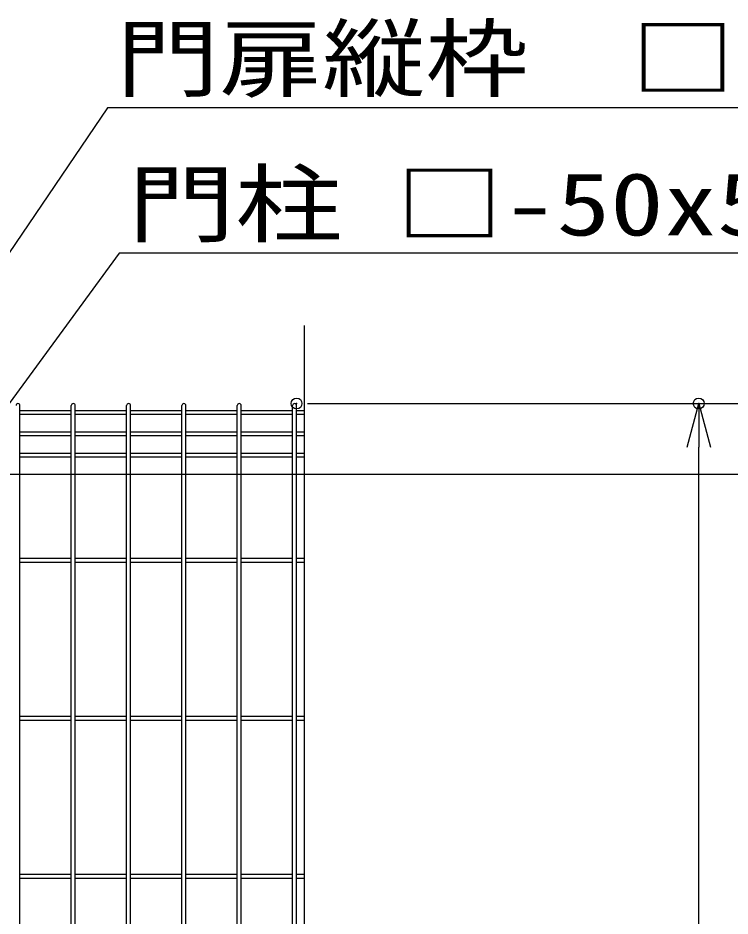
# Model space of a CAD drawing. Units: millimetres, scale not verified. Extents: x -4455 to 4455, y -3150 to 3150.
# Drawn here: x 2700 to 3354, y 167 to 992 of the extents above; entities that cross this region are included whole.
import ezdxf
from ezdxf.enums import TextEntityAlignment as Align

# ---------------------------------------------------------------- set-up
doc = ezdxf.new("R2010")
doc.units = ezdxf.units.MM
doc.header["$LTSCALE"] = 20
doc.header["$PDMODE"] = 32
doc.header["$PDSIZE"] = 10
for name, color, linetype, lineweight in [('0-3_Jﾊﾟﾈﾙ', 3, 'Continuous', 25), ('0-5_寸法線', 4, 'Continuous', 25), ('0-6_寸法', 4, 'Continuous', 25), ('0-8_EXTCNT-L', 4, 'Continuous', 25), ('1-7_LAYER12', 3, 'Continuous', 25)]:
    doc.layers.add(name, color=color, linetype=linetype, lineweight=lineweight)
doc.layers.add('0-7_DEFPOINTS', color=7, linetype='Continuous')
doc.styles.add('ＭＳ ゴシック', font='')
doc.styles.get('ＭＳ ゴシック').set_extended_font_data('MS Gothic')

# ---------------------------------------------------------------- blocks, each defined once
blk = doc.blocks.new('_Open30')
at = {"layer": '0-6_寸法'}
blk.add_line((0, 0), (-20, 0), dxfattribs=at)
blk.add_lwpolyline([(-20, 5.36), (0, 0), (-20, -5.36)], dxfattribs=at)

msp = doc.modelspace()

# ---------------------------------------------------------------- linework, layer by layer
at = {"layer": '0-3_Jﾊﾟﾈﾙ'}
for p, q in [((2701.96, -830.49), (2701.96, 635.91)), ((2749.13, -830.49), (2749.13, 635.91)), ((2752.73, -830.49), (2752.73, 635.91)), ((2799.9, -830.49), (2799.9, 635.91)), ((2803.5, -830.49), (2803.5, 635.91)), ((2850.67, -830.49), (2850.67, 635.91)), ((2854.27, -830.49), (2854.27, 635.91)), ((2901.44, -830.49), (2901.44, 635.91)), ((2905.04, -830.49), (2905.04, 635.91)), ((2952.21, -830.49), (2952.21, 635.91)), ((2955.81, -830.49), (2955.81, 635.91)), ((2749.13, 631.08), (2701.96, 631.08)), ((2749.13, 627.48), (2701.96, 627.48)), ((2799.9, 631.08), (2752.73, 631.08)), ((2799.9, 627.48), (2752.73, 627.48)), ((2850.67, 631.08), (2803.5, 631.08)), ((2850.67, 627.48), (2803.5, 627.48)), ((2901.44, 631.08), (2854.27, 631.08)), ((2901.44, 627.48), (2854.27, 627.48)), ((2952.21, 631.08), (2905.04, 631.08)), ((2952.21, 627.48), (2905.04, 627.48)), ((2962.82, 631.08), (2955.81, 631.08)), ((2962.82, 627.48), (2955.81, 627.48)), ((2749.13, 611.51), (2701.96, 611.51)), ((2799.9, 611.51), (2752.73, 611.51)), ((2850.67, 611.51), (2803.5, 611.51)), ((2901.44, 611.51), (2854.27, 611.51)), ((2952.21, 611.51), (2905.04, 611.51)), ((2962.82, 611.51), (2955.81, 611.51)), ((2749.13, 607.91), (2701.96, 607.91)), ((2799.9, 607.91), (2752.73, 607.91)), ((2850.67, 607.91), (2803.5, 607.91)), ((2901.44, 607.91), (2854.27, 607.91)), ((2952.21, 607.91), (2905.04, 607.91)), ((2962.82, 607.91), (2955.81, 607.91)), ((2749.13, 591.94), (2701.96, 591.94)), ((2749.13, 588.34), (2701.96, 588.34)), ((2799.9, 591.94), (2752.73, 591.94)), ((2799.9, 588.34), (2752.73, 588.34)), ((2850.67, 591.94), (2803.5, 591.94)), ((2850.67, 588.34), (2803.5, 588.34)), ((2901.44, 591.94), (2854.27, 591.94)), ((2901.44, 588.34), (2854.27, 588.34)), ((2952.21, 591.94), (2905.04, 591.94)), ((2952.21, 588.34), (2905.04, 588.34)), ((2962.82, 591.94), (2955.81, 591.94)), ((2962.82, 588.34), (2955.81, 588.34)), ((2749.13, 495.51), (2701.96, 495.51)), ((2799.9, 495.51), (2752.73, 495.51)), ((2850.67, 495.51), (2803.5, 495.51)), ((2901.44, 495.51), (2854.27, 495.51)), ((2952.21, 495.51), (2905.04, 495.51)), ((2962.82, 495.51), (2955.81, 495.51)), ((2749.13, 491.91), (2701.96, 491.91)), ((2799.9, 491.91), (2752.73, 491.91)), ((2850.67, 491.91), (2803.5, 491.91)), ((2901.44, 491.91), (2854.27, 491.91)), ((2952.21, 491.91), (2905.04, 491.91)), ((2962.82, 491.91), (2955.81, 491.91)), ((2749.13, 350.39), (2701.96, 350.39)), ((2749.13, 346.79), (2701.96, 346.79)), ((2799.9, 350.39), (2752.73, 350.39)), ((2799.9, 346.79), (2752.73, 346.79)), ((2850.67, 350.39), (2803.5, 350.39)), ((2850.67, 346.79), (2803.5, 346.79)), ((2901.44, 350.39), (2854.27, 350.39)), ((2901.44, 346.79), (2854.27, 346.79)), ((2952.21, 350.39), (2905.04, 350.39)), ((2952.21, 346.79), (2905.04, 346.79)), ((2962.82, 350.39), (2955.81, 350.39)), ((2962.82, 346.79), (2955.81, 346.79)), ((2749.13, 205.26), (2701.96, 205.26)), ((2749.13, 201.66), (2701.96, 201.66)), ((2799.9, 205.26), (2752.73, 205.26)), ((2799.9, 201.66), (2752.73, 201.66)), ((2850.67, 205.26), (2803.5, 205.26)), ((2850.67, 201.66), (2803.5, 201.66)), ((2901.44, 205.26), (2854.27, 205.26)), ((2901.44, 201.66), (2854.27, 201.66)), ((2952.21, 205.26), (2905.04, 205.26)), ((2952.21, 201.66), (2905.04, 201.66)), ((2962.82, 205.26), (2955.81, 205.26)), ((2962.82, 201.66), (2955.81, 201.66))]:
    msp.add_line(p, q, dxfattribs=at)
for centre in [(2700.16, 635.91), (2750.93, 635.91), (2801.7, 635.91), (2852.47, 635.91), (2903.24, 635.91), (2954.01, 635.91)]:
    msp.add_arc(centre, 1.8, 0, 180, dxfattribs=at)
at = {"layer": '0-5_寸法線'}
for p, q in [((2965.81, 637.71), (3334.89, 637.71)), ((2965.81, 637.71), (3454.89, 637.71)), ((3324.89, -792.29), (3324.89, 597.71)), ((2649.32, 572.71), (3574.89, 572.71))]:
    msp.add_line(p, q, dxfattribs=at)
at = {"layer": '0-7_DEFPOINTS'}
for p in [(2955.81, 637.71), (3324.89, 637.71)]:
    msp.add_point(p, dxfattribs=at)
at = {"layer": '0-8_EXTCNT-L'}
msp.add_line((2962.82, 709.29), (2962.82, -1232.51), dxfattribs=at)
at = {"layer": '1-7_LAYER12', "color": 7}
for points in [[(3643.96, 909.23), (2782.4, 909.23), (2528.67, 535.45)], [(3457.76, 775.76), (2793.05, 775.76), (2625.11, 546.67)]]:
    msp.add_lwpolyline(points, dxfattribs=at)

# ---------------------------------------------------------------- block references
at = {"layer": '0-5_寸法線', "xscale": 2, "yscale": 2, "rotation": 90}
msp.add_blockref('_Open30', (3324.89, 637.71), dxfattribs=at)

# ---------------------------------------------------------------- texts
at = {"layer": '1-7_LAYER12', "style": 'ＭＳ ゴシック'}
for s, height, width, p in [('門扉縦枠\u3000□-50x26x1.6', 57.77, 1.2, (2790.4, 908.13)), ('門柱 □-50x50x2.3', 57.73, 1.25, (2801.05, 774.66))]:
    msp.add_text(s, height=height, dxfattribs=dict(at, width=width)).set_placement(p, align=Align.BOTTOM_LEFT)

doc.saveas('drawing.dxf')
